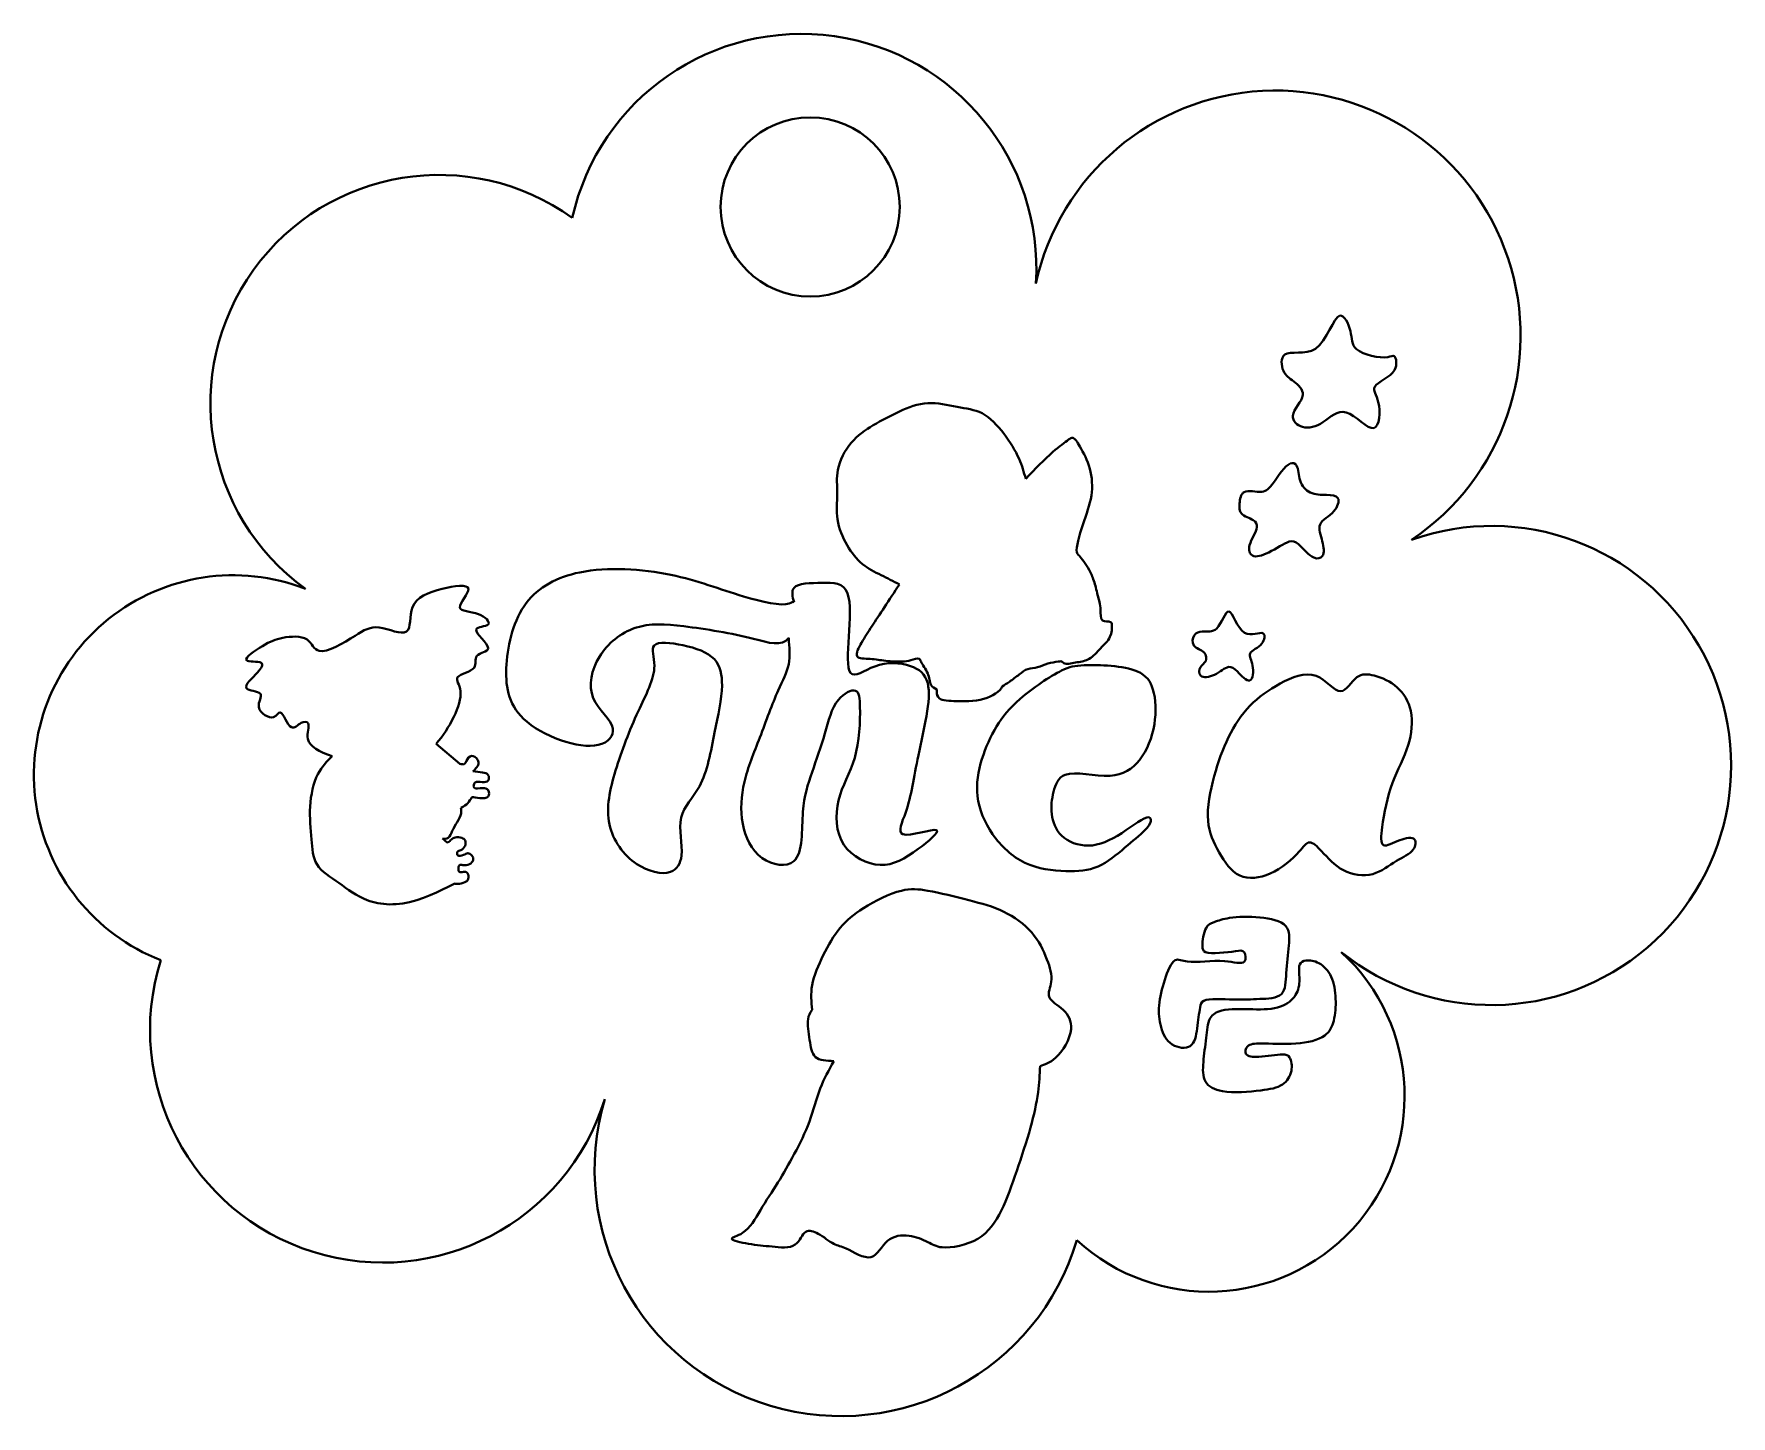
# Model space of a CAD drawing. Header units: inches. Extents: x -1.55 to 1.39, y -0.89 to 1.5.
import ezdxf

# ---------------------------------------------------------------- set-up
doc = ezdxf.new("R2010")
doc.units = ezdxf.units.IN
doc.header["$MEASUREMENT"] = 0
doc.layers.add('Visible', color=7, linetype='Continuous', lineweight=40)

msp = doc.modelspace()

# ---------------------------------------------------------------- linework, layer by layer
at = {"layer": 'Visible'}
msp.add_line((-0.8113, 0.2361), (-0.8522, 0.2711), dxfattribs=at)
msp.add_circle((-0.2037, 1.2015), 0.1553, dxfattribs=at)
for centre, radius, start, end in [((-0.2187, 1.0942), 0.4072, 356.4508, 167.4748), ((0.6029, 0.9782), 0.4251, 303.7384, 167.664), ((-0.8475, 0.861), 0.396, 54.267, 234.267), ((0.9778, 0.2334), 0.4152, 231.1183, 109.528), ((-1.2043, 0.2178), 0.3454, 68.6841, 248.6841), ((-0.9448, -0.2245), 0.4035, 162.6119, 342.6119), ((0.4879, -0.3395), 0.339, 227.4382, 47.4382), ((-0.1505, -0.4671), 0.427, 163.3925, 343.3925)]:
    msp.add_arc(centre, radius, start, end, dxfattribs=at)
for points, knots in [([(0.6722, 0.9559), (0.6544, 0.944), (0.6106, 0.9594), (0.6137, 0.9134), (0.6342, 0.9005), (0.6619, 0.8757), (0.6221, 0.8403), (0.6501, 0.8136), (0.6873, 0.8253), (0.7241, 0.8637), (0.7812, 0.7922), (0.787, 0.8668), (0.7627, 0.8925), (0.8183, 0.9116), (0.8106, 0.9487), (0.7974, 0.9362), (0.7324, 0.9494), (0.7376, 0.9837), (0.7105, 1.0381), (0.6927, 0.9695), (0.6722, 0.9559)], [0, 0, 0, 0, 0.067602, 0.11629, 0.162995, 0.211669, 0.26973, 0.316212, 0.37189, 0.432413, 0.500734, 0.562866, 0.610888, 0.672362, 0.717571, 0.748652, 0.817386, 0.870219, 0.922508, 1, 1, 1, 1]), ([(0.1699, 0.7305), (0.1668, 0.7417), (0.16, 0.7663), (0.1334, 0.8095), (0.0968, 0.8491), (0.0509, 0.8536), (-0.0005, 0.867), (-0.0496, 0.8479), (-0.0947, 0.8239), (-0.1353, 0.7965), (-0.1604, 0.7466), (-0.1551, 0.7046), (-0.1606, 0.6596), (-0.1412, 0.6142), (-0.1152, 0.5806), (-0.0808, 0.5634), (-0.0595, 0.5527), (-0.0489, 0.5474)], [0, 0, 0, 0, 0.059427, 0.129958, 0.200807, 0.266645, 0.33754, 0.408041, 0.478685, 0.547566, 0.618929, 0.682613, 0.748272, 0.816802, 0.880645, 0.941103, 1, 1, 1, 1]), ([(0.2802, 0.5727), (0.2736, 0.5827), (0.2637, 0.5977), (0.2547, 0.6027), (0.2694, 0.6547), (0.287, 0.6995), (0.2845, 0.7483), (0.2656, 0.7845), (0.2526, 0.8047), (0.243, 0.7971), (0.2139, 0.7764), (0.1861, 0.7474), (0.1699, 0.7305)], [0, 0, 0, 0, 0.096318, 0.144515, 0.266189, 0.393812, 0.513506, 0.62768, 0.704481, 0.754437, 0.857046, 1, 1, 1, 1]), ([(0.6283, 0.7568), (0.6331, 0.7588), (0.6436, 0.7545), (0.6425, 0.7256), (0.6618, 0.7024), (0.6902, 0.7029), (0.7175, 0.7012), (0.7069, 0.6699), (0.6726, 0.6546), (0.6854, 0.6229), (0.6891, 0.5941), (0.6664, 0.5892), (0.644, 0.6193), (0.626, 0.6253), (0.5933, 0.6009), (0.5601, 0.5913), (0.5541, 0.617), (0.5755, 0.6458), (0.5659, 0.6605), (0.5401, 0.6674), (0.5404, 0.6873), (0.5441, 0.7147), (0.5823, 0.703), (0.5991, 0.7212), (0.6191, 0.7528), (0.6283, 0.7568)], [0, 0, 0, 0, 0.030027, 0.074775, 0.120088, 0.16665, 0.205798, 0.248311, 0.298157, 0.34543, 0.389239, 0.423081, 0.474856, 0.509871, 0.565137, 0.611829, 0.649224, 0.699577, 0.731847, 0.773823, 0.81054, 0.850482, 0.898507, 0.941815, 1, 1, 1, 1]), ([(-0.2318, 0.5164), (-0.2333, 0.5184), (-0.2426, 0.5068), (-0.3302, 0.5268), (-0.4417, 0.5711), (-0.6037, 0.5809), (-0.7076, 0.5256), (-0.7376, 0.4081), (-0.7226, 0.3023), (-0.5715, 0.2499), (-0.5314, 0.3009), (-0.5711, 0.3298), (-0.5798, 0.3504), (-0.5892, 0.3725), (-0.5765, 0.4281), (-0.5083, 0.4822), (-0.422, 0.4764), (-0.3077, 0.4573), (-0.253, 0.4385), (-0.241, 0.4545)], [0.688303, 0.688303, 0.688303, 0.688303, 0.7083627, 0.7697686, 0.8482394, 0.9342961, 1.0051825, 1.0776364, 1.1455929, 1.2259007, 1.2681605, 1.3223978, 1.3223978, 1.3223978, 1.3806882, 1.4417692, 1.5046469, 1.5805965, 1.6340948, 1.6340948, 1.6340948, 1.6340948]), ([(0.129, 0.3703), (0.1331, 0.3728), (0.1419, 0.3783), (0.1587, 0.3913), (0.1728, 0.4025), (0.1912, 0.4022), (0.2072, 0.4114), (0.2256, 0.413), (0.2323, 0.4149), (0.238, 0.4077), (0.2604, 0.4128), (0.2815, 0.4157), (0.2994, 0.4372), (0.3185, 0.4537), (0.3201, 0.4762), (0.3185, 0.4841), (0.2984, 0.4811), (0.3013, 0.5055), (0.2944, 0.5288), (0.2889, 0.5538), (0.283, 0.5666), (0.2802, 0.5727)], [0, 0, 0, 0, 0.048568, 0.106564, 0.159042, 0.210963, 0.265285, 0.318755, 0.349324, 0.382407, 0.440396, 0.498725, 0.563365, 0.626829, 0.68402, 0.714478, 0.761442, 0.816123, 0.879949, 0.943135, 1, 1, 1, 1]), ([(-0.8522, 0.2711), (-0.8295, 0.2972), (-0.7967, 0.3592), (-0.8271, 0.3897), (-0.7769, 0.3976), (-0.7904, 0.4279), (-0.7439, 0.432), (-0.8021, 0.4751), (-0.7495, 0.4734), (-0.7778, 0.5022), (-0.8281, 0.4986), (-0.7766, 0.5512), (-0.8481, 0.5408), (-0.9038, 0.5185), (-0.8952, 0.4713), (-0.9036, 0.4655), (-0.9123, 0.4593), (-0.956, 0.4813), (-0.9897, 0.4604), (-1.0594, 0.4167), (-1.0714, 0.4597), (-1.1217, 0.4561), (-1.1487, 0.445), (-1.1994, 0.4097), (-1.1464, 0.4166), (-1.1608, 0.3933), (-1.1972, 0.3627), (-1.1447, 0.3629), (-1.1708, 0.3327), (-1.1322, 0.3077), (-1.1221, 0.338), (-1.1051, 0.2875), (-1.088, 0.3099), (-1.0681, 0.3096), (-1.084, 0.2725), (-1.055, 0.2571), (-1.0327, 0.2496)], [0.4813108, 0.4813108, 0.4813108, 0.4813108, 0.5302808, 0.5545369, 0.5826305, 0.6051018, 0.6288641, 0.6591196, 0.6823784, 0.7065814, 0.7351695, 0.7642149, 0.7972146, 0.8351856, 0.8674897, 0.8674897, 0.8674897, 0.9013203, 0.9338799, 0.9740316, 1.0002491, 1.0319722, 1.0621383, 1.0919068, 1.116798, 1.1373493, 1.1655949, 1.190578, 1.2142181, 1.2413725, 1.2599144, 1.2876784, 1.3087604, 1.3257618, 1.3510732, 1.3861789, 1.3861789, 1.3861789, 1.3861789]), ([(-0.241, 0.4545), (-0.2396, 0.4389), (-0.2367, 0.4071), (-0.2615, 0.3631), (-0.2906, 0.2808), (-0.3217, 0.207), (-0.3269, 0.1327), (-0.2971, 0.0662), (-0.2135, 0.0501), (-0.2211, 0.1589), (-0.2015, 0.2204), (-0.1769, 0.2874), (-0.1638, 0.3482), (-0.1198, 0.3727), (-0.1161, 0.3298), (-0.1195, 0.2423), (-0.1622, 0.1777), (-0.1582, 0.0892), (-0.0796, 0.0485), (-0.0231, 0.0814), (0.0434, 0.1375), (-0.0632, 0.0977), (-0.0305, 0.1618), (-0.02, 0.2471), (0.0153, 0.3782), (-0.0288, 0.4106), (-0.0895, 0.4147), (-0.1573, 0.3607), (-0.1158, 0.5517), (-0.1816, 0.5496), (-0.2403, 0.5496), (-0.2343, 0.5262), (-0.2318, 0.5164)], [0, 0, 0, 0, 0.02819, 0.057446, 0.096537, 0.134355, 0.169926, 0.204526, 0.235629, 0.274618, 0.309693, 0.344816, 0.378064, 0.402184, 0.424769, 0.464192, 0.501294, 0.538091, 0.573561, 0.608867, 0.637097, 0.669129, 0.695019, 0.737073, 0.783978, 0.811125, 0.844044, 0.871653, 0.920717, 0.949628, 0.978999, 1, 1, 1, 1]), ([(-0.0489, 0.5474), (-0.0668, 0.5204), (-0.096, 0.4765), (-0.1129, 0.4497), (-0.1307, 0.4178), (-0.0971, 0.4193), (-0.074, 0.4142), (-0.0439, 0.4129), (-0.0306, 0.4153), (-0.0134, 0.4209), (-0.0123, 0.4119), (0.0027, 0.394), (0.0031, 0.372), (0.0117, 0.3672), (0.0159, 0.3652)], [0, 0, 0, 0, 0.158191, 0.258371, 0.342918, 0.424837, 0.513883, 0.604947, 0.671312, 0.736368, 0.779035, 0.860853, 0.938658, 1, 1, 1, 1]), ([(0.5219, 0.5005), (0.5288, 0.4999), (0.5422, 0.4471), (0.5876, 0.4719), (0.5828, 0.4403), (0.5515, 0.4297), (0.5669, 0.4091), (0.5623, 0.3687), (0.5366, 0.3976), (0.5214, 0.4093), (0.4998, 0.3881), (0.4693, 0.3836), (0.471, 0.4062), (0.4848, 0.4126), (0.4823, 0.4328), (0.4567, 0.4379), (0.4601, 0.4616), (0.4766, 0.4678), (0.5053, 0.4614), (0.5159, 0.501), (0.5219, 0.5005)], [0, 0, 0, 0, 0.078641, 0.144387, 0.193142, 0.25295, 0.305986, 0.365729, 0.425419, 0.473423, 0.534452, 0.59136, 0.636022, 0.678908, 0.72396, 0.778034, 0.826351, 0.872079, 0.930536, 1, 1, 1, 1]), ([(-0.4742, 0.4414), (-0.4677, 0.4489), (-0.4203, 0.4432), (-0.3632, 0.4242), (-0.3521, 0.3689), (-0.3703, 0.2907), (-0.387, 0.1943), (-0.439, 0.1485), (-0.4196, 0.0781), (-0.4431, 0.0393), (-0.5125, 0.0565), (-0.5649, 0.1307), (-0.543, 0.2269), (-0.5053, 0.325), (-0.4645, 0.4005), (-0.4796, 0.4351), (-0.4742, 0.4414)], [0, 0, 0, 0, 0.061608, 0.129027, 0.189142, 0.268338, 0.354265, 0.423317, 0.493998, 0.545166, 0.612722, 0.69237, 0.77693, 0.868408, 0.948422, 1, 1, 1, 1]), ([(0.2383, 0.2174), (0.2261, 0.2127), (0.2163, 0.1871), (0.2123, 0.1493), (0.227, 0.1066), (0.2814, 0.0873), (0.3334, 0.1111), (0.3836, 0.1514), (0.3888, 0.1353), (0.376, 0.1192), (0.3411, 0.0905), (0.2971, 0.0527), (0.2392, 0.0481), (0.1648, 0.0576), (0.1085, 0.1114), (0.0798, 0.1792), (0.0914, 0.2451), (0.118, 0.3033), (0.1559, 0.3503), (0.2328, 0.402), (0.2684, 0.4093), (0.3687, 0.4056), (0.395, 0.3664), (0.3974, 0.3037), (0.3726, 0.2386), (0.3197, 0.2053), (0.2563, 0.2243), (0.2383, 0.2174)], [0, 0, 0, 0, 0.032611, 0.066526, 0.101424, 0.139846, 0.182688, 0.222958, 0.237999, 0.261491, 0.298512, 0.3397, 0.380557, 0.427016, 0.474232, 0.520104, 0.563986, 0.606891, 0.650136, 0.70107, 0.735753, 0.788228, 0.823315, 0.865642, 0.910353, 0.951805, 1, 1, 1, 1]), ([(0.7164, 0.3622), (0.7263, 0.3629), (0.7415, 0.3938), (0.7755, 0.3913), (0.8177, 0.3722), (0.8433, 0.3284), (0.8369, 0.2657), (0.8021, 0.2051), (0.7878, 0.1328), (0.7838, 0.0852), (0.8175, 0.1064), (0.8489, 0.111), (0.8442, 0.0829), (0.8105, 0.0694), (0.7739, 0.0384), (0.7172, 0.0462), (0.6853, 0.0831), (0.6612, 0.1075), (0.6437, 0.0808), (0.5968, 0.0406), (0.5369, 0.0334), (0.503, 0.0835), (0.4789, 0.1367), (0.4953, 0.2168), (0.5189, 0.2827), (0.5562, 0.3406), (0.608, 0.3762), (0.6748, 0.4053), (0.7049, 0.3615), (0.7164, 0.3622)], [0, 0, 0, 0, 0.032505, 0.062127, 0.09802, 0.134961, 0.176322, 0.22161, 0.269202, 0.299316, 0.328447, 0.355631, 0.378059, 0.409967, 0.446798, 0.485258, 0.523343, 0.550677, 0.576907, 0.619611, 0.658632, 0.698062, 0.738872, 0.786517, 0.832056, 0.87571, 0.918907, 0.961851, 1, 1, 1, 1]), ([(0.129, 0.3703), (0.1259, 0.3617), (0.0962, 0.3432), (0.0481, 0.3452), (0.0164, 0.3462), (0.0156, 0.3607), (0.0159, 0.3652)], [0.1276544, 0.1276544, 0.1276544, 0.1276544, 0.2417443, 0.3757808, 0.4739175, 0.5239883, 0.5239883, 0.5239883, 0.5239883]), ([(-0.8192, 0.0286), (-0.8191, 0.0287), (-0.8184, 0.0307), (-0.8927, -0.012), (-0.9725, -0.0073), (-1.0189, 0.0301), (-1.0654, 0.0577), (-1.0681, 0.1066), (-1.074, 0.1619), (-1.0615, 0.2202), (-1.0417, 0.2404), (-1.0327, 0.2496)], [0, 0, 0, 0, 0.008448, 0.148237, 0.299728, 0.424108, 0.539335, 0.648593, 0.772693, 0.896895, 1, 1, 1, 1]), ([(-0.7889, 0.2234), (-0.7868, 0.2238), (-0.7832, 0.2298), (-0.776, 0.2352), (-0.7835, 0.2514), (-0.798, 0.2501), (-0.8016, 0.2329), (-0.8077, 0.236), (-0.8113, 0.2361)], [0.4189855, 0.4189855, 0.4189855, 0.4189855, 0.4760365, 0.5482521, 0.6387635, 0.7184765, 0.8071392, 0.8765334, 0.8765334, 0.8765334, 0.8765334]), ([(-0.7889, 0.2234), (-0.7831, 0.2229), (-0.7724, 0.2219), (-0.7604, 0.2189), (-0.7602, 0.2055), (-0.7724, 0.2034), (-0.7857, 0.2076), (-0.7898, 0.191), (-0.7712, 0.1959), (-0.7605, 0.1923), (-0.7595, 0.1767), (-0.7762, 0.1759), (-0.7905, 0.1799), (-0.792, 0.1749), (-0.7996, 0.1647), (-0.8062, 0.1616), (-0.8095, 0.16)], [0, 0, 0, 0, 0.0836479, 0.1540917, 0.2191953, 0.2884278, 0.3627762, 0.4268142, 0.5082282, 0.5771229, 0.6467275, 0.7276728, 0.8058082, 0.8470658, 0.9215135, 0.9922781, 0.9922781, 0.9922781, 0.9922781]), ([(-0.8095, 0.16), (-0.809, 0.1569), (-0.8079, 0.1498), (-0.8156, 0.1349), (-0.8247, 0.1209), (-0.829, 0.1072), (-0.8387, 0.1056), (-0.8414, 0.1068)], [0.8237047, 0.8237047, 0.8237047, 0.8237047, 0.8543953, 0.8939704, 0.9350651, 0.9717788, 1, 1, 1, 1]), ([(-0.8316, 0.0998), (-0.8297, 0.1016), (-0.826, 0.1052), (-0.8195, 0.11), (-0.8077, 0.1085), (-0.801, 0.1044), (-0.8006, 0.0932), (-0.8091, 0.0862), (-0.8162, 0.0851), (-0.8166, 0.0758), (-0.8041, 0.0775), (-0.7975, 0.0834), (-0.7898, 0.0779), (-0.7862, 0.07), (-0.7939, 0.0605), (-0.8053, 0.06), (-0.814, 0.0633), (-0.8142, 0.0462), (-0.8048, 0.0496), (-0.7958, 0.0487), (-0.7961, 0.0362), (-0.7997, 0.0316), (-0.8117, 0.0279), (-0.8169, 0.0284), (-0.8192, 0.0286)], [0, 0, 0, 0, 0.04331, 0.086625, 0.139003, 0.180809, 0.228904, 0.279104, 0.318716, 0.355658, 0.40531, 0.450255, 0.493664, 0.537055, 0.587213, 0.639707, 0.679526, 0.731469, 0.773719, 0.816275, 0.866052, 0.903406, 0.957166, 1, 1, 1, 1]), ([(0.1948, -0.2874), (0.2026, -0.2851), (0.2253, -0.2773), (0.2571, -0.2238), (0.2387, -0.1882), (0.2027, -0.1705), (0.2188, -0.14), (0.2077, -0.1011), (0.1839, -0.0526), (0.1322, -0.0161), (0.0728, -0.0001), (-0.0002, 0.0181), (-0.0455, 0.0217), (-0.1136, -0.0123), (-0.1539, -0.0453), (-0.1817, -0.0947), (-0.2045, -0.1463), (-0.2017, -0.1762), (-0.2005, -0.1902)], [0, 0, 0, 0, 0.0423499, 0.1002928, 0.1466044, 0.1908369, 0.2305952, 0.2787936, 0.3351721, 0.3950923, 0.4564363, 0.5224412, 0.574351, 0.6399733, 0.6960049, 0.7534527, 0.8108635, 0.8612117, 0.8612117, 0.8612117, 0.8612117]), ([(0.4826, -0.0482), (0.4859, -0.0425), (0.4969, -0.0374), (0.5245, -0.0288), (0.5747, -0.0274), (0.6281, -0.0386), (0.6272, -0.0803), (0.6205, -0.1241), (0.6212, -0.1699), (0.5725, -0.171), (0.5344, -0.1737), (0.4756, -0.1687), (0.4717, -0.1869), (0.4674, -0.2216), (0.4615, -0.2597), (0.419, -0.2543), (0.4022, -0.2203), (0.399, -0.1813), (0.4093, -0.1403), (0.4261, -0.0961), (0.4519, -0.1117), (0.512, -0.1001), (0.5536, -0.1152), (0.5507, -0.0854), (0.5334, -0.0889), (0.4785, -0.0953), (0.4754, -0.0792), (0.4781, -0.0561), (0.4826, -0.0482)], [0, 0, 0, 0, 0.027429, 0.062214, 0.11019, 0.155592, 0.194071, 0.239787, 0.280153, 0.321112, 0.36555, 0.41317, 0.437367, 0.477274, 0.515055, 0.552092, 0.591405, 0.632219, 0.676791, 0.717621, 0.748287, 0.801238, 0.839911, 0.866607, 0.892482, 0.939976, 0.962832, 1, 1, 1, 1]), ([(0.6451, -0.1115), (0.6469, -0.1073), (0.6562, -0.1025), (0.6807, -0.1067), (0.7031, -0.1319), (0.7086, -0.1708), (0.7063, -0.2091), (0.6914, -0.2396), (0.638, -0.2517), (0.5798, -0.2472), (0.553, -0.2495), (0.5478, -0.2705), (0.5756, -0.2734), (0.6147, -0.2651), (0.63, -0.2703), (0.6337, -0.2976), (0.6166, -0.3238), (0.577, -0.3305), (0.5119, -0.336), (0.4763, -0.3179), (0.4772, -0.2793), (0.4832, -0.2401), (0.4857, -0.2025), (0.5102, -0.1874), (0.5641, -0.1896), (0.612, -0.1892), (0.641, -0.1662), (0.6465, -0.1383), (0.6426, -0.1174), (0.6451, -0.1115)], [0, 0, 0, 0, 0.023188, 0.054266, 0.090773, 0.131325, 0.1714, 0.206818, 0.253621, 0.304423, 0.335794, 0.359301, 0.390278, 0.432185, 0.455648, 0.487262, 0.521499, 0.562104, 0.614977, 0.652701, 0.6905, 0.732701, 0.770924, 0.802797, 0.850411, 0.895687, 0.93286, 0.967104, 1, 1, 1, 1]), ([(-0.1946, -0.2718), (-0.2014, -0.2658), (-0.2047, -0.2421), (-0.2099, -0.2056), (-0.2045, -0.1958), (-0.2005, -0.1902)], [0.46147, 0.46147, 0.46147, 0.46147, 0.6014753, 0.7523358, 0.8568678, 0.8568678, 0.8568678, 0.8568678]), ([(0.1948, -0.2874), (0.1942, -0.302), (0.1928, -0.334), (0.1793, -0.3955), (0.1543, -0.4691), (0.1307, -0.5389), (0.0942, -0.593), (0.0242, -0.6067), (0.0008, -0.592), (-0.032, -0.5782), (-0.0737, -0.5833), (-0.0937, -0.6331), (-0.1418, -0.6009), (-0.1629, -0.5982), (-0.188, -0.5769), (-0.2147, -0.568), (-0.2255, -0.6055), (-0.2724, -0.5997), (-0.3057, -0.5975), (-0.3522, -0.5868), (-0.3134, -0.5788), (-0.29, -0.5354), (-0.2591, -0.4896), (-0.2308, -0.44), (-0.2029, -0.3845), (-0.1888, -0.3256), (-0.1712, -0.2941), (-0.1628, -0.2788)], [0, 0, 0, 0, 0.040464, 0.087891, 0.141152, 0.192734, 0.24043, 0.288323, 0.319192, 0.354242, 0.391279, 0.429397, 0.469751, 0.498535, 0.532542, 0.56047, 0.592686, 0.630775, 0.669333, 0.702146, 0.729713, 0.772294, 0.817312, 0.862566, 0.909841, 0.956381, 1, 1, 1, 1])]:
    msp.add_open_spline(points, degree=3, knots=knots, dxfattribs=at)
for points in [[(-0.8414, 0.1068), (-0.8372, 0.1041), (-0.8346, 0.0997), (-0.8316, 0.0998)], [(-0.1628, -0.2788), (-0.1752, -0.2784), (-0.1877, -0.2779), (-0.1946, -0.2718)]]:
    msp.add_open_spline(points, degree=3, dxfattribs=at)

doc.saveas('drawing.dxf')
